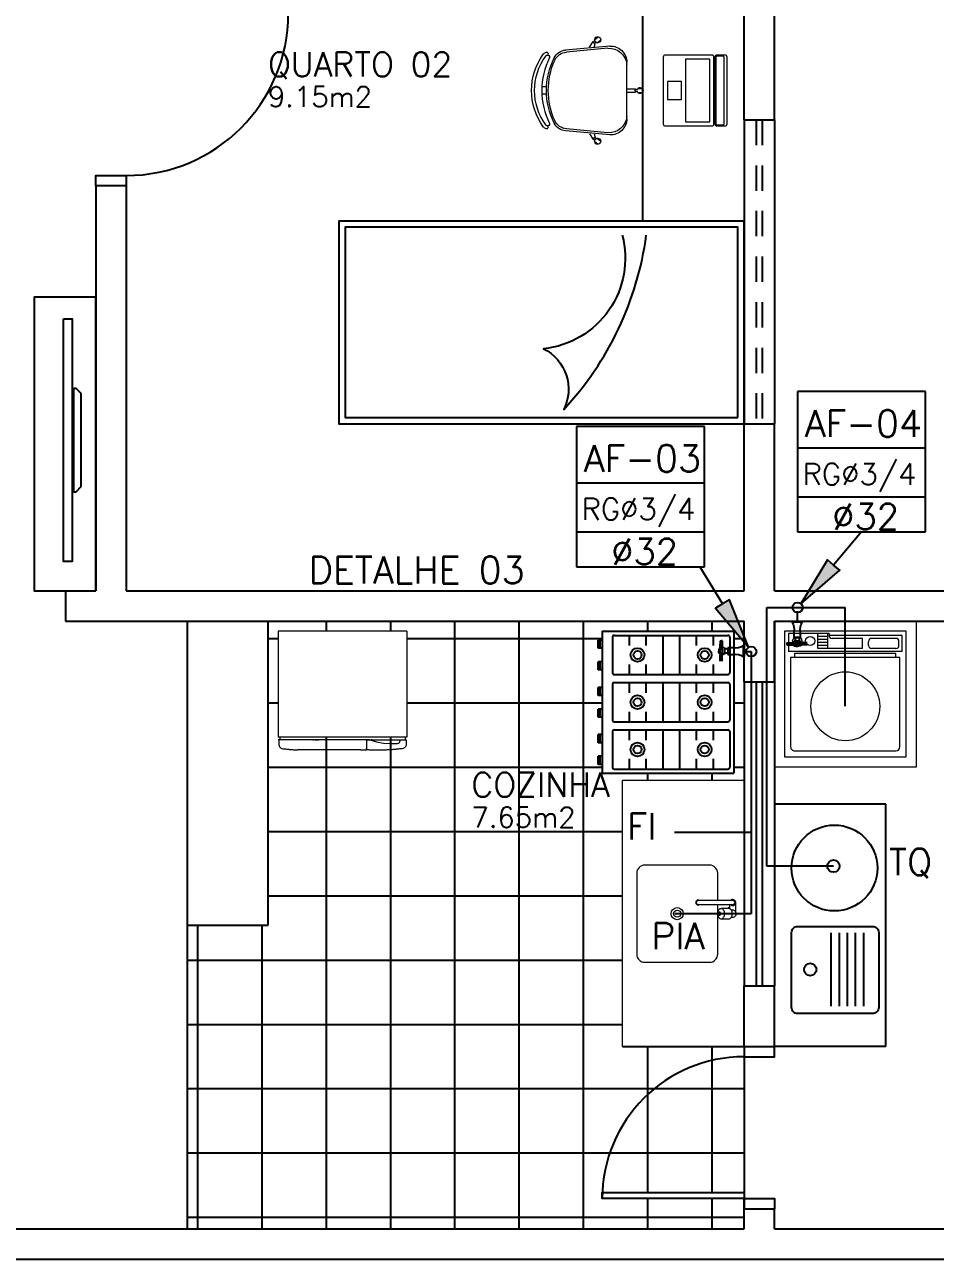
# Model space of a CAD drawing. Header units: millimetres. Extents: x -72 to 578, y 3 to 161.
# Drawn here: x 400.18 to 404.67, y 76.58 to 82.68 of the extents above; entities that cross this region are included whole.
import ezdxf
from ezdxf.enums import TextEntityAlignment as Align

# ---------------------------------------------------------------- set-up
doc = ezdxf.new("R2010")
doc.units = ezdxf.units.MM
doc.linetypes.add('HIDDEN2', pattern=[0.1875, 0.125, -0.0625])
doc.layers.get('0').update_dxf_attribs({"color": 3})
for name, color, linetype in [('-HIDRO', 8, 'Continuous'), ('a-pem-m', 6, 'Continuous'), ('AF', 5, 'Continuous'), ('AR-MOB', 252, 'Continuous'), ('COTAS', 7, 'Continuous'), ('COTAS01', 7, 'Continuous'), ('COZINHA', 6, 'Continuous'), ('CTA', 5, 'Continuous'), ('ESPECIFICAÇÃO02', 7, 'Continuous'), ('HIDRO 01', 4, 'Continuous'), ('PONTOS_ELETRICOS', 2, 'Continuous'), ('Prumadas_L', 1, 'Continuous'), ('Prumadas_Q', 3, 'Continuous'), ('Prumadas_T', 2, 'Continuous')]:
    doc.layers.add(name, color=color, linetype=linetype)
doc.layers.add('E-Lay-9', color=9, linetype='Continuous', lineweight=9)
doc.styles.add('PADRAO_TXT', font='romans.shx')
doc.styles.add('ROMANS', font='romans__.ttf', dxfattribs={"height": 0.1})

# ---------------------------------------------------------------- blocks, each defined once
blk = doc.blocks.new('A$C76E36590')
at = {"layer": 'AR-MOB', "color": 8}
blk.add_lwpolyline([(-0.4418, -1.0005), (-0.4503, -1.0005), (-0.476, -0.9749), (-0.476, -0.5132), (-0.4503, -0.4875), (-0.4418, -0.4875)], close=True, dxfattribs=at)
blk = doc.blocks.new('Fogão03_6')
at = {"layer": 'a-pem-m', "color": 8}
for p, q in [((-0.35, -0.65), (-0.35, 0)), ((-0.35, 0), (0.35, 0)), ((-0.35, 0), (0.35, 0)), ((-0.35, -0.65), (-0.35, 0)), ((-0.33, -0.59), (-0.33, -0.03)), ((-0.33, -0.59), (-0.33, -0.03)), ((-0.32, -0.02), (-0.1467, -0.02)), ((-0.32, -0.02), (-0.1467, -0.02)), ((-0.1367, -0.59), (-0.1367, -0.03)), ((-0.1367, -0.59), (-0.1367, -0.03)), ((-0.0967, -0.59), (-0.0967, -0.03)), ((-0.0967, -0.59), (-0.0967, -0.03)), ((-0.0867, -0.02), (0.0867, -0.02)), ((-0.0867, -0.02), (0.0867, -0.02)), ((0.0967, -0.59), (0.0967, -0.03)), ((0.0967, -0.59), (0.0967, -0.03)), ((0.1367, -0.59), (0.1367, -0.03)), ((0.1367, -0.59), (0.1367, -0.03)), ((0.1467, -0.02), (0.32, -0.02)), ((0.1467, -0.02), (0.32, -0.02)), ((0.33, -0.59), (0.33, -0.03)), ((0.33, -0.59), (0.33, -0.03)), ((0.35, -0.65), (0.35, 0)), ((0.35, -0.65), (0.35, 0)), ((-0.33, -0.1029), (-0.28, -0.1029)), ((-0.33, -0.1029), (-0.28, -0.1029)), ((-0.1867, -0.1029), (-0.1367, -0.1029)), ((-0.1867, -0.1029), (-0.1367, -0.1029)), ((-0.0967, -0.1029), (-0.0467, -0.1029)), ((-0.0967, -0.1029), (-0.0467, -0.1029)), ((0.0467, -0.1029), (0.0967, -0.1029)), ((0.0467, -0.1029), (0.0967, -0.1029)), ((0.1367, -0.1029), (0.1867, -0.1029)), ((0.1367, -0.1029), (0.1867, -0.1029)), ((0.28, -0.1029), (0.33, -0.1029)), ((0.28, -0.1029), (0.33, -0.1029)), ((-0.33, -0.1857), (-0.28, -0.1857)), ((-0.33, -0.1857), (-0.28, -0.1857)), ((-0.1867, -0.1857), (-0.1367, -0.1857)), ((-0.1867, -0.1857), (-0.1367, -0.1857)), ((-0.0967, -0.1857), (-0.0467, -0.1857)), ((-0.0967, -0.1857), (-0.0467, -0.1857)), ((0.0467, -0.1857), (0.0967, -0.1857)), ((0.0467, -0.1857), (0.0967, -0.1857)), ((0.1367, -0.1857), (0.1867, -0.1857)), ((0.1367, -0.1857), (0.1867, -0.1857)), ((0.28, -0.1857), (0.33, -0.1857)), ((0.28, -0.1857), (0.33, -0.1857)), ((-0.33, -0.2686), (-0.1367, -0.2686)), ((-0.33, -0.2686), (-0.1367, -0.2686)), ((-0.0967, -0.2686), (0.0967, -0.2686)), ((-0.0967, -0.2686), (0.0967, -0.2686)), ((0.1367, -0.2686), (0.33, -0.2686)), ((0.1367, -0.2686), (0.33, -0.2686)), ((-0.33, -0.3514), (-0.1367, -0.3514)), ((-0.33, -0.3514), (-0.1367, -0.3514)), ((-0.0967, -0.3514), (0.0967, -0.3514)), ((-0.0967, -0.3514), (0.0967, -0.3514)), ((0.1367, -0.3514), (0.33, -0.3514)), ((0.1367, -0.3514), (0.33, -0.3514)), ((-0.33, -0.4343), (-0.28, -0.4343)), ((-0.33, -0.4343), (-0.28, -0.4343)), ((-0.1867, -0.4343), (-0.1367, -0.4343)), ((-0.1867, -0.4343), (-0.1367, -0.4343)), ((-0.0967, -0.4343), (-0.0467, -0.4343)), ((-0.0967, -0.4343), (-0.0467, -0.4343)), ((0.0467, -0.4343), (0.0967, -0.4343)), ((0.0467, -0.4343), (0.0967, -0.4343)), ((0.1367, -0.4343), (0.1867, -0.4343)), ((0.1367, -0.4343), (0.1867, -0.4343)), ((0.28, -0.4343), (0.33, -0.4343)), ((0.28, -0.4343), (0.33, -0.4343)), ((-0.33, -0.5171), (-0.28, -0.5171)), ((-0.33, -0.5171), (-0.28, -0.5171)), ((-0.1867, -0.5171), (-0.1367, -0.5171)), ((-0.1867, -0.5171), (-0.1367, -0.5171)), ((-0.0967, -0.5171), (-0.0467, -0.5171)), ((-0.0967, -0.5171), (-0.0467, -0.5171)), ((0.0467, -0.5171), (0.0967, -0.5171)), ((0.0467, -0.5171), (0.0967, -0.5171)), ((0.1367, -0.5171), (0.1867, -0.5171)), ((0.1367, -0.5171), (0.1867, -0.5171)), ((0.28, -0.5171), (0.33, -0.5171)), ((0.28, -0.5171), (0.33, -0.5171)), ((-0.32, -0.6), (-0.1467, -0.6)), ((-0.32, -0.6), (-0.1467, -0.6)), ((-0.0867, -0.6), (0.0867, -0.6)), ((-0.0867, -0.6), (0.0867, -0.6)), ((0.1467, -0.6), (0.32, -0.6)), ((0.1467, -0.6), (0.32, -0.6)), ((-0.35, -0.65), (0.35, -0.65)), ((-0.35, -0.65), (0.35, -0.65)), ((-0.3068, -0.65), (-0.3068, -0.67)), ((-0.3068, -0.65), (-0.3068, -0.67)), ((-0.2669, -0.66), (-0.3068, -0.66)), ((-0.2669, -0.66), (-0.3068, -0.66)), ((-0.2669, -0.67), (-0.3068, -0.67)), ((-0.2669, -0.67), (-0.3068, -0.67)), ((-0.2669, -0.65), (-0.2669, -0.67)), ((-0.2669, -0.65), (-0.2669, -0.67)), ((-0.1998, -0.65), (-0.1998, -0.67)), ((-0.1998, -0.65), (-0.1998, -0.67)), ((-0.1599, -0.66), (-0.1998, -0.66)), ((-0.1599, -0.66), (-0.1998, -0.66)), ((-0.1599, -0.67), (-0.1998, -0.67)), ((-0.1599, -0.67), (-0.1998, -0.67)), ((-0.1599, -0.65), (-0.1599, -0.67)), ((-0.1599, -0.65), (-0.1599, -0.67)), ((-0.0734, -0.65), (-0.0734, -0.67)), ((-0.0734, -0.65), (-0.0734, -0.67)), ((-0.0335, -0.66), (-0.0734, -0.66)), ((-0.0335, -0.66), (-0.0734, -0.66)), ((-0.0335, -0.67), (-0.0734, -0.67)), ((-0.0335, -0.67), (-0.0734, -0.67)), ((-0.0335, -0.65), (-0.0335, -0.67)), ((-0.0335, -0.65), (-0.0335, -0.67)), ((0.0335, -0.65), (0.0335, -0.67)), ((0.0335, -0.65), (0.0335, -0.67)), ((0.0734, -0.66), (0.0335, -0.66)), ((0.0734, -0.66), (0.0335, -0.66)), ((0.0734, -0.67), (0.0335, -0.67)), ((0.0734, -0.67), (0.0335, -0.67)), ((0.0734, -0.65), (0.0734, -0.67)), ((0.0734, -0.65), (0.0734, -0.67)), ((0.1599, -0.65), (0.1599, -0.67)), ((0.1599, -0.65), (0.1599, -0.67)), ((0.1998, -0.66), (0.1599, -0.66)), ((0.1998, -0.66), (0.1599, -0.66)), ((0.1998, -0.67), (0.1599, -0.67)), ((0.1998, -0.67), (0.1599, -0.67)), ((0.1998, -0.65), (0.1998, -0.67)), ((0.1998, -0.65), (0.1998, -0.67)), ((0.2669, -0.65), (0.2669, -0.67)), ((0.2669, -0.65), (0.2669, -0.67)), ((0.3067, -0.66), (0.2669, -0.66)), ((0.3067, -0.66), (0.2669, -0.66)), ((0.3067, -0.67), (0.2669, -0.67)), ((0.3067, -0.67), (0.2669, -0.67)), ((0.3067, -0.65), (0.3067, -0.67)), ((0.3067, -0.65), (0.3067, -0.67))]:
    blk.add_line(p, q, dxfattribs=at)
for centre, radius in [((-0.2333, -0.1443), 0.0341), ((-0.2333, -0.1443), 0.0341), ((0, -0.1443), 0.0341), ((0, -0.1443), 0.0341), ((0.2333, -0.1443), 0.0341), ((0.2333, -0.1443), 0.0341), ((-0.2333, -0.1443), 0.02), ((-0.2333, -0.1443), 0.02), ((0, -0.1443), 0.02), ((0, -0.1443), 0.02), ((0.2333, -0.1443), 0.02), ((0.2333, -0.1443), 0.02), ((-0.2333, -0.4757), 0.0341), ((-0.2333, -0.4757), 0.0341), ((-0.2333, -0.4757), 0.02), ((-0.2333, -0.4757), 0.02), ((0, -0.4757), 0.0341), ((0, -0.4757), 0.0341), ((0, -0.4757), 0.02), ((0, -0.4757), 0.02), ((0.2333, -0.4757), 0.0341), ((0.2333, -0.4757), 0.0341), ((0.2333, -0.4757), 0.02), ((0.2333, -0.4757), 0.02)]:
    blk.add_circle(centre, radius, dxfattribs=at)
for centre, start, end in [((-0.32, -0.03), 89.99946, 179.99964), ((-0.32, -0.03), 89.99946, 179.99964), ((-0.1467, -0.03), 359.99964, 89.99946), ((-0.1467, -0.03), 359.99964, 89.99946), ((-0.0867, -0.03), 89.99946, 179.99964), ((-0.0867, -0.03), 89.99946, 179.99964), ((0.0867, -0.03), 359.99964, 89.99946), ((0.0867, -0.03), 359.99964, 89.99946), ((0.1467, -0.03), 89.99946, 179.99964), ((0.1467, -0.03), 89.99946, 179.99964), ((0.32, -0.03), 359.99964, 89.99946), ((0.32, -0.03), 359.99964, 89.99946), ((-0.32, -0.59), 179.99964, 269.99946), ((-0.32, -0.59), 179.99964, 269.99946), ((-0.1467, -0.59), 269.99946, 359.99964), ((-0.1467, -0.59), 269.99946, 359.99964), ((-0.0867, -0.59), 179.99964, 269.99946), ((-0.0867, -0.59), 179.99964, 269.99946), ((0.0867, -0.59), 269.99946, 359.99964), ((0.0867, -0.59), 269.99946, 359.99964), ((0.1467, -0.59), 179.99964, 269.99946), ((0.1467, -0.59), 179.99964, 269.99946), ((0.32, -0.59), 269.99946, 359.99964), ((0.32, -0.59), 269.99946, 359.99964)]:
    blk.add_arc(centre, 0.01, start, end, dxfattribs=at)
blk = doc.blocks.new('A$C41E35AE6')
at = {"layer": 'COZINHA', "linetype": 'Continuous', "rotation": 180}
blk.add_blockref('Fogão03_6', (-0.35, 0), dxfattribs=at)
blk = doc.blocks.new('GELAD-VS')
at = {"color": 8}
blk.add_line((-0.0958, -0.3127), (-0.0958, -0.3151), dxfattribs=at)
for points in [[(-0.2946, 0.2704), (0.3404, 0.2704)], [(-0.2946, 0.2704), (-0.2946, -0.2524)], [(0.3404, 0.2704), (0.3404, -0.2524)], [(-0.2946, -0.2524), (0.3404, -0.2524)], [(-0.2919, -0.2667), (-0.2919, -0.2864), (-0.2915, -0.2903), (-0.2907, -0.2942), (-0.2888, -0.2977), (-0.2861, -0.3011), (-0.2834, -0.3042), (-0.2799, -0.3062), (-0.276, -0.3077), (-0.2722, -0.3089), (-0.2687, -0.3093), (-0.2652, -0.3096), (-0.2613, -0.31), (-0.2578, -0.3104), (-0.254, -0.3108), (-0.2505, -0.3112), (-0.247, -0.3116), (-0.2432, -0.312), (-0.2397, -0.3124), (-0.2358, -0.3127), (-0.2323, -0.3131), (-0.2285, -0.3131), (-0.225, -0.3135), (-0.2211, -0.3139), (-0.2176, -0.3143), (-0.2138, -0.3147), (-0.2103, -0.3147), (-0.2064, -0.3151), (-0.2029, -0.3151), (-0.1991, -0.3154), (-0.1956, -0.3154), (-0.1917, -0.3158), (-0.1882, -0.3158), (-0.1844, -0.3158), (-0.1809, -0.3162), (-0.177, -0.3162), (-0.1735, -0.3162), (-0.1697, -0.3166), (-0.1662, -0.3166), (-0.1623, -0.3166), (-0.1588, -0.3166), (-0.155, -0.3166), (-0.1515, -0.3166), (-0.1476, -0.3166), (-0.1442, -0.3166), (-0.1403, -0.3166), (-0.1368, -0.3166), (-0.1329, -0.3166), (-0.1295, -0.3162), (-0.1256, -0.3162), (-0.1221, -0.3162), (-0.1182, -0.3158), (-0.1148, -0.3158), (-0.1109, -0.3158), (-0.1074, -0.3154), (-0.1039, -0.3154), (-0.1001, -0.3151), (-0.0958, -0.3151)], [(-0.2899, -0.2648), (-0.2899, -0.2648), (-0.2899, -0.2648), (-0.2899, -0.2648), (-0.2899, -0.2648), (-0.2899, -0.2648), (-0.2899, -0.2648), (-0.2907, -0.2648), (-0.2911, -0.2652), (-0.2915, -0.2659), (-0.2915, -0.2663), (-0.2915, -0.2663), (-0.2915, -0.2663), (-0.2915, -0.2663), (-0.2915, -0.2663), (-0.2915, -0.2667)], [(-0.1237, -0.2648), (-0.2899, -0.2648)], [(-0.2861, -0.2524), (-0.2861, -0.2648)], [(-0.2636, -0.2648), (-0.2636, -0.2648), (-0.2636, -0.2648), (-0.2636, -0.2648), (-0.2636, -0.2648), (-0.2636, -0.2648), (-0.2636, -0.2648), (-0.2636, -0.2648), (-0.2636, -0.2648)], [(-0.2617, -0.2667), (-0.2617, -0.2663), (-0.2621, -0.2663), (-0.2621, -0.2659), (-0.2621, -0.2659), (-0.2625, -0.2656), (-0.2625, -0.2656), (-0.2625, -0.2652), (-0.2629, -0.2652), (-0.2633, -0.2648), (-0.2633, -0.2648), (-0.2636, -0.2648), (-0.2636, -0.2648)], [(-0.2617, -0.2667), (-0.2617, -0.2687)], [(-0.249, -0.2826), (-0.2513, -0.2822), (-0.254, -0.2814), (-0.2563, -0.2799), (-0.2582, -0.2779), (-0.2598, -0.276), (-0.2609, -0.2737), (-0.2617, -0.271), (-0.2617, -0.2687)], [(-0.1124, -0.2648), (-0.1457, -0.2748), (-0.1797, -0.281), (-0.2145, -0.2837), (-0.249, -0.2826)], [(-0.1237, -0.2648), (-0.1221, -0.2648), (-0.1209, -0.2648), (-0.1194, -0.2648), (-0.119, -0.2648), (-0.1182, -0.2648)], [(-0.1209, -0.2648), (-0.1221, -0.2648)], [(-0.1182, -0.2648), (-0.1182, -0.2648)], [(-0.1124, -0.2648), (-0.1128, -0.2648), (-0.1128, -0.2648), (-0.1132, -0.2648), (-0.1136, -0.2648), (-0.114, -0.2648), (-0.1144, -0.2648), (-0.1148, -0.2648), (-0.1155, -0.2648), (-0.1163, -0.2648), (-0.1171, -0.2648), (-0.1182, -0.2648), (-0.1182, -0.2648)], [(-0.1182, -0.2648), (-0.1182, -0.2648)], [(-0.1124, -0.2648), (-0.0958, -0.2648)], [(-0.0966, -0.2648), (-0.1124, -0.2648), (-0.1124, -0.2648), (-0.1124, -0.2648), (-0.1124, -0.2648), (-0.1124, -0.2648)], [(-0.0966, -0.2648), (-0.0966, -0.2648), (-0.0966, -0.2648), (-0.0966, -0.2648), (-0.0966, -0.2648), (-0.0966, -0.2648), (-0.0966, -0.2648), (-0.0966, -0.2648), (-0.0966, -0.2648), (-0.0966, -0.2648), (-0.0966, -0.2648), (-0.0966, -0.2648), (-0.0966, -0.2648)], [(-0.0958, -0.2648), (0.3404, -0.2648)], [(-0.0958, -0.2648), (-0.0958, -0.2648), (-0.0958, -0.2648), (-0.0958, -0.2648), (-0.0958, -0.2659)], [(-0.0958, -0.2648), (-0.0958, -0.2659)], [(-0.0958, -0.2648), (-0.0958, -0.3093)], [(-0.0958, -0.2648), (-0.0958, -0.3139), (-0.0958, -0.3093)], [(-0.0958, -0.2659), (-0.0958, -0.3081)], [(-0.0958, -0.2675), (-0.0958, -0.2667)], [(-0.0656, -0.2648), (-0.0656, -0.2648), (-0.0656, -0.2648), (-0.0656, -0.2648), (-0.0656, -0.2648), (-0.0656, -0.2648), (-0.0656, -0.2648), (-0.0656, -0.2648), (-0.0656, -0.2648), (-0.0656, -0.2648), (-0.0656, -0.2648), (-0.0656, -0.2648), (-0.0656, -0.2648), (-0.0656, -0.2648), (-0.0656, -0.2648), (-0.0656, -0.2648), (-0.0656, -0.2648), (-0.0656, -0.2648), (-0.0656, -0.2648), (-0.0656, -0.2648), (-0.0656, -0.2648)], [(0.1583, -0.2648), (0.1416, -0.2648)], [(0.1424, -0.2648), (0.1583, -0.2648), (0.1583, -0.2648), (0.1583, -0.2648), (0.1583, -0.2648), (0.1583, -0.2648)], [(0.1583, -0.2648), (0.1583, -0.2648), (0.1587, -0.2648), (0.1587, -0.2648), (0.1594, -0.2648), (0.1598, -0.2648), (0.1602, -0.2648), (0.1606, -0.2648), (0.1614, -0.2648), (0.1621, -0.2648), (0.1629, -0.2648), (0.1637, -0.2648), (0.1641, -0.2648)], [(0.1641, -0.2648), (0.1641, -0.2648)], [(0.1641, -0.2648), (0.1641, -0.2648)], [(0.1691, -0.2648), (0.1679, -0.2648), (0.1668, -0.2648), (0.1652, -0.2648), (0.1648, -0.2648), (0.1641, -0.2648)], [(0.1668, -0.2648), (0.1679, -0.2648)], [(0.1691, -0.2648), (0.3358, -0.2648)], [(0.3095, -0.2648), (0.3095, -0.2648), (0.3095, -0.2648), (0.3095, -0.2648), (0.3095, -0.2648), (0.3095, -0.2648), (0.3095, -0.2648)], [(0.3377, -0.2864), (0.3373, -0.2903), (0.3362, -0.2942), (0.3346, -0.2977), (0.3319, -0.3011), (0.3288, -0.3042), (0.3253, -0.3062), (0.3219, -0.3077), (0.318, -0.3089)], [(0.3319, -0.2524), (0.3319, -0.2648)], [(0.3377, -0.2663), (0.3377, -0.2663), (0.3377, -0.2663), (0.3377, -0.2663), (0.3377, -0.2663), (0.3377, -0.2663), (0.3377, -0.2663), (0.3377, -0.2659), (0.3373, -0.2652), (0.3365, -0.2648), (0.3362, -0.2648), (0.3362, -0.2648), (0.3362, -0.2648), (0.3362, -0.2648), (0.3362, -0.2648), (0.3362, -0.2648)], [(0.3377, -0.2667), (0.3377, -0.2864)], [(-0.0958, -0.3081), (-0.0958, -0.3081), (-0.0958, -0.3085)], [(-0.0958, -0.3112), (-0.0958, -0.3108), (-0.0958, -0.3108), (-0.0958, -0.3108), (-0.0958, -0.3108), (-0.0958, -0.3104), (-0.0958, -0.3104), (-0.0958, -0.31), (-0.0958, -0.31), (-0.0958, -0.31), (-0.0958, -0.3096), (-0.0958, -0.3093), (-0.0958, -0.3089), (-0.0958, -0.3089), (-0.0958, -0.3085), (-0.0958, -0.3081)], [(-0.0958, -0.3093), (-0.0958, -0.3096)], [(-0.0958, -0.31), (-0.0958, -0.3108)], [(-0.0958, -0.3108), (-0.0958, -0.3112)], [(-0.0958, -0.3112), (-0.0958, -0.3139)], [(-0.0958, -0.312), (-0.0958, -0.3124)], [(-0.0958, -0.3127), (-0.0958, -0.3131)], [(-0.0796, -0.3143), (-0.0838, -0.3143), (-0.0958, -0.3139), (-0.0958, -0.3139)], [(-0.066, -0.3143), (-0.0711, -0.3143), (-0.0796, -0.3143)], [(-0.066, -0.3143), (0.245, -0.3154)], [(0.2194, -0.3162), (0.2194, -0.3162)], [(0.2267, -0.3162), (0.2267, -0.3162)], [(0.318, -0.3089), (0.3145, -0.3093), (0.311, -0.3096), (0.3072, -0.31), (0.3037, -0.3104), (0.2998, -0.3108), (0.2963, -0.3112), (0.2925, -0.3116), (0.289, -0.312), (0.2855, -0.3124), (0.2816, -0.3127), (0.2782, -0.3131), (0.2743, -0.3131), (0.2704, -0.3135), (0.2669, -0.3139), (0.2631, -0.3143), (0.2596, -0.3147), (0.2561, -0.3147), (0.2522, -0.3151), (0.2488, -0.3151), (0.245, -0.3154)]]:
    blk.add_lwpolyline(points, dxfattribs=at)
blk = doc.blocks.new('A$C2C1E45B8')
at = {"layer": 'E-Lay-9', "xscale": -1, "rotation": 180}
blk.add_blockref('GELAD-VS', (-0.3404, 0.2704), dxfattribs=at)
blk = doc.blocks.new('A$C2281729D')
at = {"color": 8}
blk.add_line((0, 0.6), (0, 0), dxfattribs=at)
at = {"layer": 'E-Lay-9', "color": 8}
for p, q in [((0, 0.6), (1.3133, 0.6)), ((1.3133, 0), (1.3133, 0.6)), ((0.7011, 0.0709), (0.6802, 0.0709))]:
    blk.add_line(p, q, dxfattribs=at)
for points in [[(0.7211, 0.13), (0.8561, 0.13, 0.414214), (0.8961, 0.17), (0.8961, 0.49, 0.414214), (0.8561, 0.53), (0.4561, 0.53, 0.414214), (0.4161, 0.49), (0.4161, 0.17, 0.414214), (0.4561, 0.13), (0.6486, 0.13)], [(0.6661, 0.13), (0.7011, 0.13, 0.414214)], [(0.6311, 0.1131), (0.6311, 0.0755, 0.133256), (0.6328, 0.0691, 0.106756), (0.6384, 0.063, 0.082828), (0.6462, 0.0593, 0.071352), (0.6561, 0.0578, 0.071352), (0.666, 0.0593, 0.082828), (0.6737, 0.063, 0.106756), (0.6793, 0.0691, 0.133256), (0.6811, 0.0755), (0.6811, 0.1131)], [(0.6386, 0.0629), (0.6386, 0.0559, 0.546464), (0.6634, 0.04, -0.10784), (0.6675, 0.0409), (0.7111, 0.0409)], [(0.6634, 0.04, 0.293273), (0.6736, 0.0559), (0.6736, 0.0629)]]:
    blk.add_lwpolyline(points, format="xyb", dxfattribs=at)
for points in [[(0.7211, 0.0559), (0.7211, 0.2259, 1), (0.7011, 0.2259), (0.7011, 0.0559, 1)], [(0.6811, 0.1131, 0.133256), (0.6793, 0.1195, 0.106756), (0.6737, 0.1256, 0.082828), (0.666, 0.1294, 0.071352), (0.6561, 0.1308, 0.071352), (0.6462, 0.1294, 0.082828), (0.6384, 0.1256, 0.106756), (0.6328, 0.1195, 0.133256), (0.6311, 0.1131, 0.133256), (0.6328, 0.1067, 0.106756), (0.6384, 0.1006, 0.082828), (0.6462, 0.0969, 0.071352), (0.6561, 0.0954, 0.071352), (0.666, 0.0969, 0.082828), (0.6737, 0.1006, 0.106756), (0.6793, 0.1067, 0.133256)], [(0.6486, 0.1206, 0.133256), (0.6491, 0.1187, 0.106756), (0.6508, 0.1169, 0.082828), (0.6531, 0.1157, 0.071352), (0.6561, 0.1153, 0.071352), (0.659, 0.1157, 0.082828), (0.6614, 0.1169, 0.106756), (0.663, 0.1187, 0.133256), (0.6636, 0.1206, 0.133256), (0.663, 0.1225, 0.106756), (0.6614, 0.1244, 0.082828), (0.659, 0.1255, 0.071352), (0.6561, 0.1259, 0.071352), (0.6531, 0.1255, 0.082828), (0.6508, 0.1244, 0.106756), (0.6491, 0.1225, 0.133256)]]:
    blk.add_lwpolyline(points, format="xyb", close=True, dxfattribs=at)
for radius in [0.03, 0.0175]:
    blk.add_circle((0.6561, 0.33), radius, dxfattribs=at)
for centre, radius, start, end in [((0.7111, 0.2259), 0.0125, 323.1301, 216.8699), ((0.6561, 0.0559), 0.035, 25.37693, 44.41531), ((0.7111, 0.0559), 0.015, 131.81031, 48.18969)]:
    blk.add_arc(centre, radius, start, end, dxfattribs=at)
blk = doc.blocks.new('A$C656368A0')
at = {"layer": 'COTAS01', "color": 8}
for p, q in [((0, 1.1964), (0, 0)), ((0, 1.1964), (0.5505, 1.1964)), ((0.1097, 0.997), (0.1097, 0.6345)), ((0.1497, 0.997), (0.1497, 0.6345)), ((0.1897, 0.997), (0.1897, 0.6345)), ((0.2298, 0.997), (0.2298, 0.6345)), ((0.2698, 0.997), (0.2698, 0.6345)), ((0, 0), (0.5505, 0))]:
    blk.add_line(p, q, dxfattribs=at)
for centre in [(0.3736, 0.8158), (0.2591, 0.3053)]:
    blk.add_circle(centre, 0.0307, dxfattribs=at)
at = {"layer": 'ESPECIFICAÇÃO02', "color": 8}
blk.add_lwpolyline([(0.4658, 0.6329, -0.414214), (0.4357, 0.6029), (0.0655, 0.6029, -0.414214), (0.0354, 0.6329), (0.0354, 1.0032, -0.414214), (0.0655, 1.0332), (0.4357, 1.0332, -0.414214), (0.4658, 1.0032)], format="xyb", close=True, dxfattribs=at)
blk.add_circle((0.2541, 0.3149), 0.212, dxfattribs=at)
blk = doc.blocks.new('A$C00884CEF')
at = {"layer": 'COTAS', "ltscale": 0.35, "rotation": 270}
blk.add_blockref('A$C656368A0', (-1.1964, 0.5505), dxfattribs=at)
blk = doc.blocks.new('Maquina de Lavar')
at = {"layer": 'E-Lay-9', "color": 8}
for p, q in [((0.3, 0), (-0.3, 0)), ((-0.3, 0), (-0.3, -0.62)), ((-0.08, -0.01), (-0.28, -0.01)), ((-0.28, -0.01), (-0.28, -0.1)), ((-0.1357, -0.085), (-0.1357, -0.01)), ((-0.0857, -0.025), (-0.1357, -0.025)), ((-0.0857, -0.04), (-0.1357, -0.04)), ((-0.0857, -0.055), (-0.1357, -0.055)), ((-0.0857, -0.085), (-0.0857, -0.01)), ((-0.08, -0.01), (-0.08, -0.02)), ((0.28, -0.02), (-0.08, -0.02)), ((0.085, -0.035), (-0.065, -0.035)), ((0.085, -0.085), (0.085, -0.035)), ((0.115, -0.07), (0.115, -0.05)), ((0.25, -0.035), (0.13, -0.035)), ((0.265, -0.07), (0.265, -0.05)), ((0.28, -0.1), (0.28, -0.02)), ((0.3, -0.62), (0.3, 0)), ((0.28, -0.1), (-0.28, -0.1)), ((0.25, -0.11), (-0.25, -0.11)), ((-0.25, -0.11), (-0.25, -0.13)), ((-0.0857, -0.07), (-0.1357, -0.07)), ((0.085, -0.085), (-0.1357, -0.085)), ((0.25, -0.085), (0.13, -0.085)), ((0.25, -0.13), (0.25, -0.11)), ((0.27, -0.13), (-0.27, -0.13)), ((-0.27, -0.13), (-0.27, -0.57)), ((0.27, -0.57), (0.27, -0.13)), ((-0.25, -0.59), (0.25, -0.59)), ((-0.3, -0.62), (0.3, -0.62))]:
    blk.add_line(p, q, dxfattribs=at)
for centre, radius in [((-0.2372, -0.0475), 0.0227), ((-0.1735, -0.0475), 0.0227), ((0, -0.37), 0.1701)]:
    blk.add_circle(centre, radius, dxfattribs=at)
for centre, radius, start, end in [((-0.065, -0.02), 0.015, 180, 270), ((0.13, -0.05), 0.015, 90, 180), ((0.25, -0.05), 0.015, 360, 90), ((0.13, -0.07), 0.015, 180, 270), ((0.25, -0.07), 0.015, 270, 360), ((-0.25, -0.57), 0.02, 180, 270), ((0.25, -0.57), 0.02, 270, 360)]:
    blk.add_arc(centre, radius, start, end, dxfattribs=at)
blk = doc.blocks.new('A$C32E43155')
at = {"layer": 'E-Lay-9', "color": 8}
blk.add_lwpolyline([(-0.7, 0), (0, 0), (0, -0.72), (-0.7, -0.72)], close=True, dxfattribs=at)
at = {"layer": 'E-Lay-9', "rotation": 180}
blk.add_blockref('Maquina de Lavar', (-0.35, -0.67), dxfattribs=at)
blk = doc.blocks.new('Cadeira')
at = {"layer": 'E-Lay-9', "color": 8}
for p, q in [((-0.0093, 0.0535), (-0.0093, 0.0769)), ((0.0096, 0.0535), (0.0096, 0.0769)), ((-0.1393, 0), (0.1393, 0)), ((-0.0075, 0), (-0.0075, 0.0425)), ((-0.0075, 0.0425), (-0.0056, 0.0425)), ((0.0056, 0.0425), (0.0075, 0.0425)), ((0.0075, 0), (0.0075, 0.0425)), ((-0.2192, -0.0836), (-0.1996, -0.3023)), ((-0.2087, -0.0936), (-0.1898, -0.2982)), ((0.2087, -0.0936), (0.1898, -0.2982)), ((0.2192, -0.0836), (0.1996, -0.3023)), ((-0.25, -0.1588), (-0.265, -0.1409)), ((-0.2355, -0.1467), (-0.2505, -0.1288)), ((-0.2398, -0.1647), (-0.2413, -0.1659)), ((-0.2133, -0.1847), (-0.2413, -0.1659)), ((-0.2298, -0.1563), (-0.2313, -0.1575)), ((-0.2144, -0.1618), (-0.2298, -0.1563)), ((0.2133, -0.1847), (0.2413, -0.1659)), ((0.2144, -0.1618), (0.2298, -0.1563)), ((0.2298, -0.1563), (0.2313, -0.1575)), ((0.2355, -0.1467), (0.2505, -0.1288)), ((0.2398, -0.1647), (0.2413, -0.1659)), ((0.25, -0.1588), (0.265, -0.1409)), ((-0.0175, -0.3961), (-0.0175, -0.4196)), ((0.0175, -0.3961), (0.0175, -0.4196))]:
    blk.add_line(p, q, dxfattribs=at)
blk.add_lwpolyline([(0.1631, -0.3812, -0.237888), (-0.1631, -0.3812, 0.605717), (-0.1738, -0.3953, 0.122717), (-0.17, -0.4, 0.323529), (0.17, -0.4, 0.122717), (0.1738, -0.3953, 0.605717)], format="xyb", close=True, dxfattribs=at)
for centre in [(0, 0.0466), (-0.2382, -0.1579), (0.2382, -0.1579)]:
    blk.add_circle(centre, 0.005, dxfattribs=at)
for centre, radius, start, end in [((0.0001, 0.0652), 0.015, 281.63338, 257.45365), ((-0.1393, -0.08), 0.08, 90, 182.56924), ((0, 0.0475), 0.0075, 221.81031, 318.18969), ((0.1393, -0.08), 0.08, 357.43076, 90), ((-0.1202, -0.0886), 0.0887, 95.59249, 183.25223), ((0.1202, -0.0886), 0.0887, 356.74777, 84.40751), ((-0.2502, -0.1438), 0.015, 322.54635, 298.36662), ((-0.2388, -0.1573), 0.0075, 261.81031, 358.18969), ((0.2388, -0.1573), 0.0075, 181.81031, 278.18969), ((0.2502, -0.1438), 0.015, 241.63338, 217.45365), ((-0.1299, -0.296), 0.07, 185.12125, 243.60471), ((-0.1201, -0.2918), 0.07, 185.2999, 245.73609), ((0.1201, -0.2918), 0.07, 294.26391, 354.7001), ((0.1299, -0.296), 0.07, 296.39529, 354.87875), ((0, -0.0343), 0.3622, 243.60471, 296.39529), ((0, -0.0254), 0.3622, 245.73609, 294.26391), ((-0.1819, -0.3961), 0.00782, 29.81088, 225.32554), ((-0.1625, -0.39), 0.0275, 205.14546, 233.45713), ((0, -0.1648), 0.3052, 234.12379, 305.87621), ((-0.1625, -0.39), 0.0125, 205.14546, 233.1301), ((0.1819, -0.3961), 0.00782, 314.67446, 150.18912), ((0.1625, -0.39), 0.0275, 306.54287, 334.85454)]:
    blk.add_arc(centre, radius, start, end, dxfattribs=at)
blk = doc.blocks.new('Notebook')
at = {"layer": 'E-Lay-9', "color": 8}
for p, q in [((-0.175, 0.305), (-0.175, 0.3)), ((0.165, 0.315), (-0.165, 0.315)), ((0.175, 0.3), (0.175, 0.305)), ((-0.175, 0.3), (-0.175, 0.265)), ((-0.165, 0.255), (0.165, 0.255)), ((0.175, 0.265), (0.175, 0.3))]:
    blk.add_line(p, q, dxfattribs=at)
for points in [[(-0.165, 0), (0.165, 0, 0.414214), (0.175, 0.01), (0.175, 0.24, 0.414214), (0.165, 0.25), (-0.165, 0.25, 0.414214), (-0.175, 0.24), (-0.175, 0.01, 0.414214)], [(-0.165, 0.26), (0.165, 0.26, 0.414214), (0.17, 0.265), (0.17, 0.295, 0.414214), (0.165, 0.3), (-0.165, 0.3, 0.414214), (-0.17, 0.295), (-0.17, 0.265, 0.414214)]]:
    blk.add_lwpolyline(points, format="xyb", close=True, dxfattribs=at)
for points in [[(-0.105, 0.25), (-0.145, 0.25), (-0.145, 0.255), (-0.105, 0.255)], [(0.105, 0.25), (0.145, 0.25), (0.145, 0.255), (0.105, 0.255)], [(-0.155, 0.11), (0.155, 0.11), (0.155, 0.23), (-0.155, 0.23)], [(-0.045, 0.02), (0.045, 0.02), (0.045, 0.09), (-0.045, 0.09)]]:
    blk.add_lwpolyline(points, close=True, dxfattribs=at)
for centre, start, end in [((-0.165, 0.305), 90, 180), ((0.165, 0.305), 0, 90), ((-0.165, 0.265), 180, 270), ((0.165, 0.265), 270, 360)]:
    blk.add_arc(centre, 0.01, start, end, dxfattribs=at)
blk = doc.blocks.new('Tdesce')
at = {"layer": 'PONTOS_ELETRICOS'}
blk.add_hatch(color=256, dxfattribs=at).paths.add_polyline_path([(0.2749, -0.0405), (0.275, -0.0005), (0.2751, 0.0395), (0.025, 0)])
blk.add_lwpolyline([(0.4896, -0.0005), (0.275, -0.0005), (0.2751, 0.0395), (0.025, 0), (0.2749, -0.0405), (0.275, -0.0005)], dxfattribs=at)
blk.add_circle((0, 0), 0.025, dxfattribs=at)

msp = doc.modelspace()

# ---------------------------------------------------------------- hatches: boundary and pattern name
at = {"layer": '-HIDRO'}
h = msp.add_hatch(dxfattribs=at)
h.set_pattern_fill('NET', color=256, scale=0.1, angle=180)
h.set_pattern_definition([(180, (351.1844, 76.78924), (-4e-17, -0.3175), []), (270, (351.1844, 76.78924), (0.3175, -6e-17), [])])
h.paths.add_polyline_path([(403.6792, 78.982), (403.0292, 78.982), (403.0292, 79.682), (403.6792, 79.682)])
h.paths.add_polyline_path([(402.0642, 79.682), (402.0642, 79.1592), (401.4292, 79.1592), (401.4292, 79.682)])
edge = h.paths.add_edge_path()
edge.add_line((403.1292, 78.9453), (403.7292, 78.9453))
edge.add_line((403.7292, 78.9453), (403.7292, 79.732))
edge.add_line((403.7292, 79.732), (401.3792, 79.732))
edge.add_line((401.3792, 79.732), (401.3792, 78.232))
edge.add_line((401.3792, 78.232), (400.9792, 78.232))
edge.add_line((400.9792, 78.232), (400.9792, 76.732))
edge.add_line((400.9792, 76.732), (403.7292, 76.732))
edge.add_line((403.7292, 76.732), (403.7292, 76.882))
edge.add_line((403.7292, 76.882), (403.0292, 76.882))
edge.add_arc((403.7292, 76.882), 0.7, 177.54371, 180, ccw=False)
edge.add_line((403.0299, 76.912), (403.7292, 76.912))
edge.add_line((403.7292, 76.912), (403.7292, 77.632))
edge.add_line((403.7292, 77.632), (403.1292, 77.632))
edge.add_line((403.1292, 77.632), (403.1292, 78.9453))

# ---------------------------------------------------------------- linework, layer by layer
for p, q in [((403.7292, 82.207), (403.7292, 83.032)), ((403.8792, 82.207), (403.8792, 83.032)), ((403.7292, 82.207), (403.8792, 82.207)), ((403.7292, 82.207), (403.7292, 80.707)), ((403.8792, 82.207), (403.8792, 80.707)), ((400.5292, 81.882), (400.5292, 79.882)), ((400.5292, 81.882), (400.6792, 81.882)), ((400.6792, 81.882), (400.6792, 79.882)), ((403.7292, 79.882), (403.7292, 80.707)), ((403.7292, 80.707), (403.8792, 80.707)), ((403.8792, 79.882), (403.8792, 80.707)), ((400.3792, 79.882), (400.5292, 79.882)), ((400.3792, 79.882), (400.3792, 79.732)), ((400.6792, 79.882), (403.7292, 79.882)), ((403.8792, 79.882), (405.3792, 79.882)), ((400.3792, 79.732), (403.7292, 79.732)), ((400.3792, 79.732), (401.3792, 79.732)), ((400.9792, 79.732), (400.9792, 78.232)), ((401.3792, 78.232), (401.3792, 79.732)), ((403.7292, 79.432), (403.7292, 79.732)), ((403.8792, 79.732), (405.3792, 79.732)), ((403.8792, 79.432), (403.8792, 79.732)), ((403.8792, 79.732), (403.8792, 77.932)), ((403.7292, 79.432), (403.8792, 79.432)), ((403.7292, 79.432), (403.7292, 77.932)), ((400.9792, 78.232), (401.3792, 78.232)), ((400.9792, 78.232), (400.9792, 76.732)), ((403.7292, 77.632), (403.7292, 77.932)), ((403.7292, 77.932), (403.8792, 77.932)), ((403.8792, 77.632), (403.8792, 77.932)), ((403.7292, 77.632), (403.8792, 77.632)), ((403.7292, 77.632), (403.7292, 76.832)), ((403.7292, 76.732), (403.7292, 76.832)), ((403.7292, 76.832), (403.8792, 76.832)), ((403.8792, 76.732), (403.8792, 76.832)), ((398.2292, 76.732), (403.7292, 76.732)), ((403.8792, 76.732), (405.8792, 76.732)), ((391.8792, 76.582), (407.3792, 76.582))]:
    msp.add_line(p, q, dxfattribs=at)
at = {"layer": '-HIDRO', "color": 8, "ltscale": 0.5}
msp.add_line((403.2293, 81.707), (403.2293, 82.882), dxfattribs=at)
at = {"layer": '-HIDRO', "linetype": 'HIDDEN2'}
for p, q in [((403.7892, 82.207), (403.7892, 80.707)), ((403.8192, 82.207), (403.8192, 80.707))]:
    msp.add_line(p, q, dxfattribs=at)
at = {"layer": '-HIDRO', "linetype": 'Continuous'}
for p, q in [((403.7892, 79.432), (403.7892, 77.932)), ((403.8192, 79.432), (403.8192, 77.932))]:
    msp.add_line(p, q, dxfattribs=at)
at = {"layer": '-HIDRO'}
for points in [[(400.5292, 81.882), (400.5292, 81.932), (400.6792, 81.932), (400.6792, 81.882)], [(403.7292, 77.632), (403.7292, 77.582), (403.8792, 77.582), (403.8792, 77.632)], [(403.7292, 76.832), (403.7292, 76.882), (403.8792, 76.882), (403.8792, 76.832)]]:
    msp.add_lwpolyline(points, dxfattribs=at)
at = {"layer": '-HIDRO', "color": 8}
for points in [[(403.7292, 80.707), (403.7292, 81.707), (401.7292, 81.707), (401.7292, 80.707)], [(403.6992, 80.737), (403.6992, 81.677), (401.7592, 81.677), (401.7592, 80.737)], [(400.5292, 79.882), (400.5292, 81.332), (400.2252, 81.332), (400.2252, 79.882)], [(400.3685, 81.2245), (400.4113, 81.2245), (400.4113, 80.0275), (400.3685, 80.0275)]]:
    msp.add_lwpolyline(points, close=True, dxfattribs=at)
msp.add_lwpolyline([(403.1279, 81.637, -0.460104), (402.7392, 81.077, -0.414214), (402.8392, 80.777, 0.154765), (403.2468, 81.637)], format="xyb", dxfattribs=at)
at = {"layer": '-HIDRO'}
msp.add_lwpolyline([(403.7292, 76.882), (403.0292, 76.882), (403.0292, 76.912), (403.7292, 76.912)], close=True, dxfattribs=at)
for centre, radius, start, end in [((400.6792, 82.732), 0.8, 270, 0), ((403.7292, 76.882), 0.7, 90, 180)]:
    msp.add_arc(centre, radius, start, end, dxfattribs=at)
at = {"layer": 'AF'}
for p, q in [((403.9939, 79.732), (403.9939, 79.7809)), ((403.7292, 79.582), (403.765, 79.582))]:
    msp.add_line(p, q, dxfattribs=at)
at = {"layer": 'CTA'}
for p, q in [((403.8425, 79.7993), (404.2292, 79.7993)), ((403.8425, 78.5232), (403.8425, 79.7993)), ((404.2292, 79.312), (404.2292, 79.7993)), ((403.765, 79.582), (403.765, 78.2881)), ((403.765, 78.6881), (403.3862, 78.6881)), ((404.1706, 78.5232), (403.8425, 78.5232)), ((403.765, 78.2881), (403.3862, 78.2881))]:
    msp.add_line(p, q, dxfattribs=at)
at = {"layer": 'HIDRO 01', "color": 4}
for p, q in [((403.9655, 79.732), (403.9655, 79.7283)), ((403.9655, 79.732), (403.9915, 79.732)), ((403.9655, 79.7283), (403.9915, 79.7283)), ((403.9915, 79.732), (404.0175, 79.732)), ((403.9915, 79.7283), (404.0175, 79.7283)), ((404.0175, 79.7283), (404.0175, 79.732)), ((403.9754, 79.6778), (403.9754, 79.6516)), ((404.0076, 79.6516), (404.0076, 79.6778)), ((403.609, 79.5995), (403.609, 79.5995)), ((403.609, 79.5995), (403.609, 79.595)), ((403.609, 79.595), (403.609, 79.5843)), ((403.612, 79.6122), (403.612, 79.6172)), ((403.612, 79.6073), (403.612, 79.6122)), ((403.6121, 79.6332), (403.6121, 79.6046)), ((403.6121, 79.5893), (403.6121, 79.6052)), ((403.6133, 79.6344), (403.617, 79.6344)), ((403.6207, 79.6344), (403.617, 79.6344)), ((403.6219, 79.6172), (403.6219, 79.6122)), ((403.6219, 79.6122), (403.6219, 79.6073)), ((403.622, 79.6332), (403.622, 79.6061)), ((403.622, 79.5893), (403.622, 79.6061)), ((403.6325, 79.5989), (403.6325, 79.5946)), ((403.6488, 79.6004), (403.6488, 79.5843)), ((403.675, 79.6004), (403.6488, 79.6004)), ((403.7292, 79.6103), (403.7255, 79.6103)), ((403.7255, 79.6103), (403.7255, 79.5843)), ((403.7292, 79.6103), (403.7292, 79.5843)), ((403.9415, 79.6236), (403.9415, 79.6198)), ((403.9415, 79.6161), (403.9415, 79.6198)), ((403.9427, 79.6248), (403.9698, 79.6248)), ((403.9427, 79.6149), (403.9712, 79.6149)), ((403.9587, 79.6247), (403.9637, 79.6247)), ((403.9637, 79.6148), (403.9587, 79.6148)), ((403.9637, 79.6247), (403.9686, 79.6247)), ((403.9686, 79.6148), (403.9637, 79.6148)), ((403.9866, 79.6248), (403.9698, 79.6248)), ((403.9866, 79.6149), (403.9706, 79.6149)), ((403.9754, 79.6516), (403.9915, 79.6516)), ((403.9764, 79.6118), (403.9764, 79.6118)), ((403.9764, 79.6118), (403.9808, 79.6118)), ((403.977, 79.6353), (403.9812, 79.6353)), ((403.9808, 79.6118), (403.9915, 79.6118)), ((403.981, 79.6516), (403.981, 79.6353)), ((403.9812, 79.6353), (403.9915, 79.6353)), ((403.9866, 79.6248), (403.9915, 79.6248)), ((403.9915, 79.6149), (403.9866, 79.6149)), ((403.9915, 79.6516), (404.0076, 79.6516)), ((403.9915, 79.6353), (404.0018, 79.6353)), ((403.9915, 79.6248), (403.9965, 79.6248)), ((403.9965, 79.6149), (403.9915, 79.6149)), ((403.9915, 79.6118), (404.0022, 79.6118)), ((403.9965, 79.6248), (404.0139, 79.6248)), ((403.9965, 79.6149), (404.0123, 79.6149)), ((404.0018, 79.6353), (404.0061, 79.6353)), ((404.002, 79.6516), (404.002, 79.6353)), ((404.0022, 79.6118), (404.0066, 79.6118)), ((404.0403, 79.6149), (404.0118, 79.6149)), ((404.0403, 79.6248), (404.0133, 79.6248)), ((403.609, 79.5843), (403.609, 79.5737)), ((403.609, 79.5737), (403.609, 79.5692)), ((403.6121, 79.5843), (403.6121, 79.5893)), ((403.6121, 79.5794), (403.6121, 79.5843)), ((403.6121, 79.5794), (403.6121, 79.5636)), ((403.6121, 79.5355), (403.6121, 79.5641)), ((403.622, 79.5893), (403.622, 79.5843)), ((403.622, 79.5843), (403.622, 79.5794)), ((403.622, 79.5794), (403.622, 79.562)), ((403.622, 79.5355), (403.622, 79.5626)), ((403.6488, 79.5949), (403.6325, 79.5949)), ((403.6325, 79.5946), (403.6325, 79.5843)), ((403.6325, 79.5843), (403.6325, 79.5741)), ((403.6325, 79.5741), (403.6325, 79.5698)), ((403.6488, 79.5738), (403.6325, 79.5738)), ((403.6488, 79.5843), (403.6488, 79.5683)), ((403.6488, 79.5683), (403.675, 79.5683)), ((403.7255, 79.5843), (403.7255, 79.5584)), ((403.7255, 79.5584), (403.7292, 79.5584)), ((403.7292, 79.5843), (403.7292, 79.5584))]:
    msp.add_line(p, q, dxfattribs=at)
for points in [[(403.6325, 79.5989), (403.6311, 79.5992), (403.6295, 79.5996), (403.6273, 79.6)], [(403.977, 79.6353), (403.9767, 79.6339), (403.9763, 79.6323), (403.9758, 79.6302)], [(404.0061, 79.6353), (404.0064, 79.6339), (404.0067, 79.6323), (404.0072, 79.6302)], [(403.6325, 79.5698), (403.6311, 79.5695), (403.6295, 79.5691), (403.6273, 79.5687)]]:
    msp.add_lwpolyline(points, dxfattribs=at)
at = {"layer": 'HIDRO 01', "color": 4, "extrusion": (0, 0, -1)}
for centre, radius, start, end in [((-403.9097, 79.6911), 0.0671, 146.35799, 191.45044), ((-404.0734, 79.6911), 0.0671, 348.54931, 33.64179), ((-403.6053, 79.6052), 0.00681, 179.99999, 236.3941), ((-403.6169, 79.6172), 0.00495, 0.01813, 89.98171), ((-403.6169, 79.6073), 0.00495, 270.02599, 359.97398), ((-403.6169, 79.6172), 0.00495, 90.01813, 179.98172), ((-403.6169, 79.6073), 0.00495, 180.01824, 269.98184), ((-403.6207, 79.6332), 0.00124, 90, 180), ((-403.6288, 79.6067), 0.00681, 282.35667, 0.0002), ((-403.6883, 79.6662), 0.0671, 236.35799, 281.45044), ((-403.9427, 79.6236), 0.00124, 360, 90), ((-403.9587, 79.6197), 0.00495, 0.01813, 89.98172), ((-403.9587, 79.6197), 0.00495, 270.01813, 359.98171), ((-403.9686, 79.6197), 0.00495, 90.01824, 179.98184), ((-403.9686, 79.6197), 0.00495, 180.02599, 269.97398), ((-403.9692, 79.6316), 0.00681, 192.35667, 270.0002), ((-403.9706, 79.6081), 0.00681, 89.99999, 146.3941), ((-403.9866, 79.6198), 0.00495, 0.01813, 89.98172), ((-403.9866, 79.6198), 0.00495, 270.01813, 359.98171), ((-403.9915, 79.6469), 0.0394, 249.86369, 270.00435), ((-403.9965, 79.6198), 0.00495, 90.01824, 179.98184), ((-403.9965, 79.6198), 0.00495, 180.02599, 269.97398), ((-404.0048, 79.6108), 0.00099, 90.00003, 169.90518), ((-404.0048, 79.6108), 0.000989, 169.88757, 249.87805), ((-404.0124, 79.6081), 0.00681, 33.62105, 88.76325), ((-404.0139, 79.6316), 0.00681, 270.00002, 347.64009), ((-404.0153, 79.6197), 0.00495, 0.01813, 89.98172), ((-404.0153, 79.6197), 0.00495, 270.01813, 359.98171), ((-404.0252, 79.6197), 0.00495, 90.01824, 179.98184), ((-404.0252, 79.6197), 0.00495, 180.02599, 269.97398), ((-403.6441, 79.5843), 0.0394, 339.86369, 0.00435), ((-403.608, 79.5711), 0.000989, 259.88757, 339.87805), ((-403.608, 79.5711), 0.00099, 180.00003, 259.90518), ((-403.6053, 79.5635), 0.00681, 123.62105, 178.76325), ((-403.6169, 79.5606), 0.00495, 0.01813, 89.98171), ((-403.6169, 79.5507), 0.00495, 270.02599, 359.97398), ((-403.617, 79.5893), 0.00495, 0.01813, 89.98171), ((-403.617, 79.5794), 0.00495, 270.02599, 359.97398), ((-403.6169, 79.5606), 0.00495, 90.01813, 179.98172), ((-403.6169, 79.5507), 0.00495, 180.01824, 269.98184), ((-403.617, 79.5893), 0.00495, 90.01813, 179.98172), ((-403.617, 79.5794), 0.00495, 180.01824, 269.98184), ((-403.6288, 79.562), 0.00681, 0.00002, 77.64009), ((-403.6883, 79.5025), 0.0671, 78.54931, 123.64179)]:
    msp.add_arc(centre, radius, start, end, dxfattribs=at)
at = {"layer": 'HIDRO 01', "color": 4}
for centre, radius, start, end in [((403.6441, 79.5844), 0.0394, 159.86114, 180.006), ((403.608, 79.5976), 0.00099, 79.9237, 159.87294), ((403.608, 79.5976), 0.00099, 359.99664, 79.92793), ((403.6091, 79.5995), 0.000124, 123.64409, 153.28259), ((403.6133, 79.6332), 0.00124, 90, 180.00165), ((403.9427, 79.6161), 0.00124, 180, 270.00165), ((403.9764, 79.6119), 0.000124, 213.64409, 243.28259), ((403.9783, 79.6108), 0.00099, 89.99664, 169.92793), ((403.9783, 79.6108), 0.00099, 169.9237, 249.87294), ((403.9915, 79.6469), 0.0394, 249.86114, 270.006), ((404.0066, 79.6119), 0.000125, 270.08489, 326.11552), ((403.6091, 79.5692), 0.000125, 180.08489, 236.11552)]:
    msp.add_arc(centre, radius, start, end, dxfattribs=at)
at = {"layer": 'Prumadas_L'}
for p, q in [((404.6247, 80.5865), (403.9939, 80.5865)), ((403.5336, 80.414), (402.9027, 80.414)), ((404.6247, 80.3445), (403.9939, 80.3445)), ((403.5336, 80.172), (402.9027, 80.172))]:
    msp.add_line(p, q, dxfattribs=at)
at = {"layer": 'Prumadas_Q'}
for p, q in [((404.6247, 80.8657), (403.9939, 80.8657)), ((403.9939, 80.8657), (403.9939, 80.1732)), ((404.6247, 80.1732), (404.6247, 80.8657)), ((403.5336, 80.6932), (402.9027, 80.6932)), ((402.9027, 80.6932), (402.9027, 80.0007)), ((403.5336, 80.0007), (403.5336, 80.6932)), ((403.9939, 80.1732), (404.6247, 80.1732)), ((402.9027, 80.0007), (403.5336, 80.0007))]:
    msp.add_line(p, q, dxfattribs=at)

# ---------------------------------------------------------------- block references
at = {"layer": '-HIDRO', "color": 8, "xscale": -1, "rotation": 270}
msp.add_blockref('Cadeira', (403.1504, 82.3518), dxfattribs=at)
at = {"layer": '-HIDRO'}
for name, p, rotation in [('Notebook', (403.3306, 82.3518), 270), ('A$C76E36590', (399.9792, 79.882), 180), ('A$C32E43155', (403.8792, 79.012), 180), ('A$C2C1E45B8', (401.4292, 79.682), 180), ('A$C41E35AE6', (403.6792, 79.682), 89.99999999999999), ('A$C2281729D', (403.7292, 77.632), 89.99999999999999), ('A$C00884CEF', (403.8792, 77.632), 270)]:
    msp.add_blockref(name, p, dxfattribs=dict(at, rotation=rotation))
at = {"layer": 'CTA'}
for p, rotation in [((403.9939, 79.7993), 49.90673216261408), ((403.765, 79.582), 121.272076617346)]:
    msp.add_blockref('Tdesce', p, dxfattribs=dict(at, rotation=rotation))

# ---------------------------------------------------------------- texts
at = {"layer": '-HIDRO', "style": 'PADRAO_TXT'}
for s, height, p in [('QUARTO 02', 0.12, (401.3784, 82.4208)), ('9.15m2', 0.1, (401.3784, 82.2708)), ('COZINHA', 0.12, (402.3829, 78.8643)), ('7.65m2', 0.1, (402.3829, 78.7143))]:
    msp.add_text(s, height=height, dxfattribs=at).set_placement(p)
at = {"layer": 'Prumadas_T', "style": 'ROMANS'}
for s, height, p in [('AF-04', 0.1323, (404.3187, 80.6418)), ('AF-03', 0.1323, (403.2275, 80.4693)), ('RG%%C3/4', 0.10584, (404.2995, 80.4054)), ('RG%%C3/4', 0.10584, (403.2083, 80.2329)), ('%%C32', 0.12807, (404.3294, 80.1844)), ('%%C32', 0.12807, (403.2382, 80.0119)), ('DETALHE 03', 0.1323, (402.1129, 79.9184))]:
    msp.add_text(s, height=height, rotation=360, dxfattribs=at).set_placement(p, align=Align.CENTER)
for s, p in [('FI', (403.1508, 78.6538)), ('TQ', (404.4445, 78.4779)), ('PIA', (403.2715, 78.1124))]:
    msp.add_text(s, height=0.13104, rotation=360, dxfattribs=at).set_placement(p)

doc.saveas('drawing.dxf')
